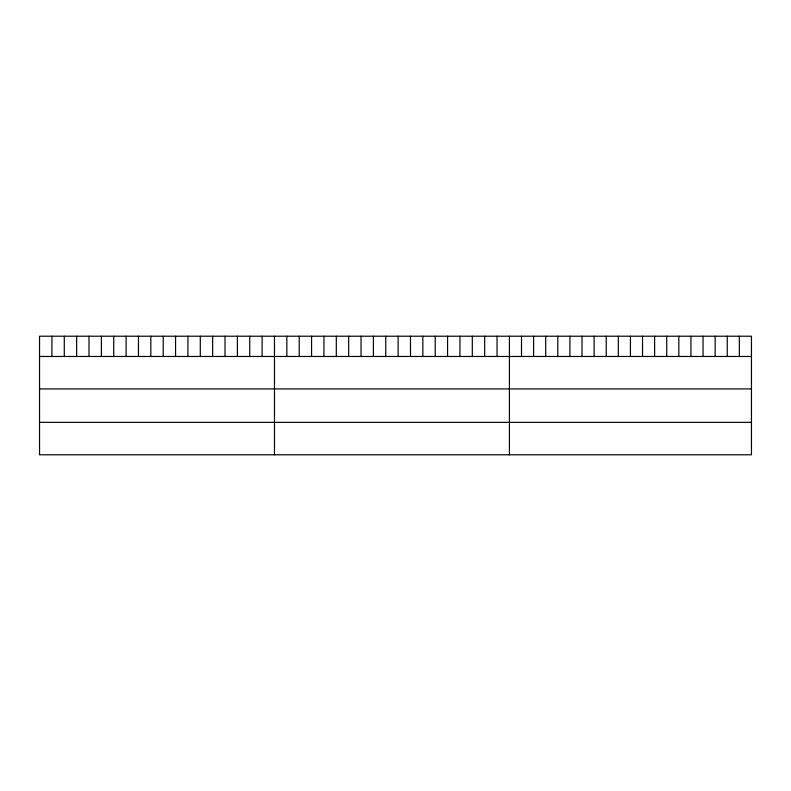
<?xml version="1.0" encoding="UTF-8"?>
<svg xmlns="http://www.w3.org/2000/svg" width="791" height="791" viewBox="0 0 791 791"><rect width="100%" height="100%" fill="white"/><g stroke="black" fill="none" stroke-linecap="round" stroke-linejoin="round"><path stroke-width="1.19" d="M751.45 356.464L751.45 454.785L39.55 454.785L39.55 336.215L751.45 336.215L751.45 356.464L39.55 356.464M39.55 388.915L751.45 388.915M39.55 422.345L751.45 422.345M739.348 336.215L739.348 356.464M727.245 336.215L727.245 356.464M715.143 336.215L715.143 356.464M703.041 336.215L703.041 356.464M690.938 336.215L690.938 356.464M678.836 336.215L678.836 356.464M666.734 336.215L666.734 356.464M654.632 336.215L654.632 356.464M642.529 336.215L642.529 356.464M630.427 336.215L630.427 356.464M618.325 336.215L618.325 356.464M606.222 336.215L606.222 356.464M594.12 336.215L594.12 356.464M582.018 336.215L582.018 356.464M569.915 336.215L569.915 356.464M557.813 336.215L557.813 356.464M545.711 336.215L545.711 356.464M533.609 336.215L533.609 356.464M521.506 336.215L521.506 356.464M509.404 336.215L509.404 454.785M497.035 336.215L497.035 356.464M484.675 336.215L484.675 356.464M472.306 336.215L472.306 356.464M459.947 336.215L459.947 356.464M447.577 336.215L447.577 356.464M435.218 336.215L435.218 356.464M422.849 336.215L422.849 356.464M410.489 336.215L410.489 356.464M398.12 336.215L398.12 356.464M385.761 336.215L385.761 356.464M373.392 336.215L373.392 356.464M361.032 336.215L361.032 356.464M348.663 336.215L348.663 356.464M336.304 336.215L336.304 356.464M323.934 336.215L323.934 356.464M311.575 336.215L311.575 356.464M299.206 336.215L299.206 356.464M286.846 336.215L286.846 356.464M274.477 336.215L274.477 454.785M262.108 336.215L262.108 356.464M249.748 336.215L249.748 356.464M237.379 336.215L237.379 356.464M225.02 336.215L225.02 356.464M212.65 336.215L212.65 356.464M200.291 336.215L200.291 356.464M187.922 336.215L187.922 356.464M175.562 336.215L175.562 356.464M163.193 336.215L163.193 356.464M150.834 336.215L150.834 356.464M138.465 336.215L138.465 356.464M126.105 336.215L126.105 356.464M113.736 336.215L113.736 356.464M101.377 336.215L101.377 356.464M89.007 336.215L89.007 356.464M76.648 336.215L76.648 356.464M64.279 336.215L64.279 356.464M51.919 336.215L51.919 356.464"/></g></svg>
